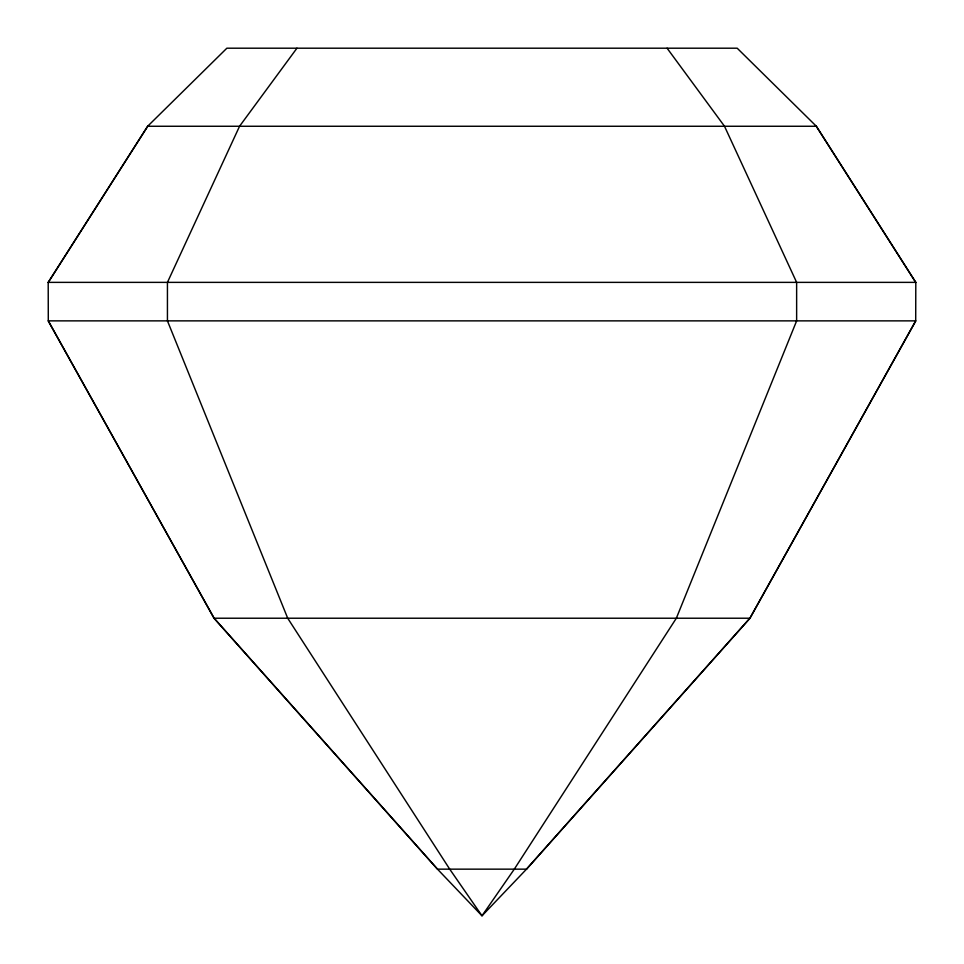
<?xml version="1.0" encoding="UTF-8"?>
<svg xmlns="http://www.w3.org/2000/svg" width="964" height="964" viewBox="0 0 964 964"><rect width="100%" height="100%" fill="white"/><g stroke="black" fill="none" stroke-linecap="round" stroke-linejoin="round"><path stroke-width="1.45" d="M526.513 869.154L437.487 869.154L214.104 618.225L48.296 320.867L48.2 282.368L147.649 126.26L226.865 48.2L737.195 48.2L816.351 126.26L915.8 282.368L915.704 320.867L749.896 618.225L526.513 869.154L482 915.8L437.487 869.154L214.044 618.225L48.2 320.867L915.8 320.867L749.956 618.225L526.513 869.154M48.296 282.368L147.721 126.26M296.948 48.2L239.554 126.26L167.435 282.368L167.435 320.867L287.706 618.225L449.718 869.154L482 915.8L514.294 869.154L676.342 618.225L796.638 320.867L796.638 282.368L724.506 126.26L667.088 48.2M147.649 126.26L816.351 126.26M48.2 282.368L915.8 282.368M214.044 618.225L749.956 618.225M816.279 126.26L915.704 282.368"/></g></svg>
